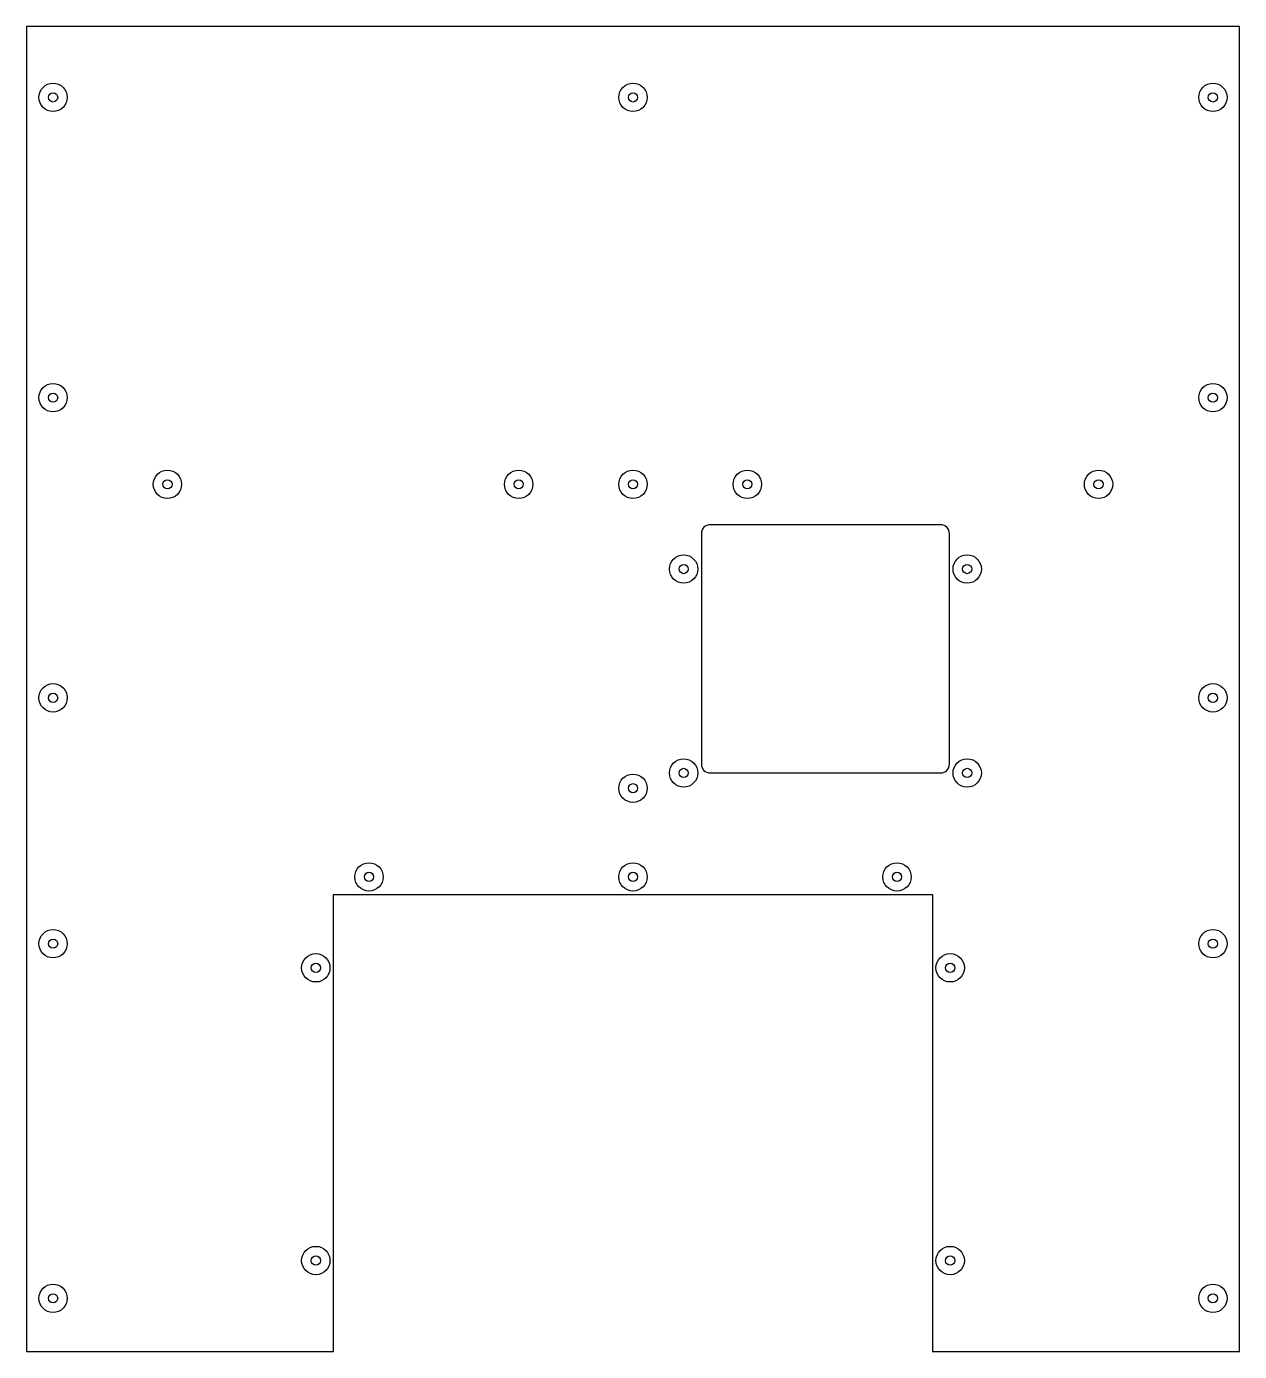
# Model space of a CAD drawing. Extents: x -3.7 to 13.4, y -8.8 to 9.9.
import ezdxf

# ---------------------------------------------------------------- set-up
doc = ezdxf.new("R2010")
doc.units = 0
doc.header["$MEASUREMENT"] = 0
doc.layers.get('0').update_dxf_attribs({"linetype": 'CONTINUOUS'})

msp = doc.modelspace()

# ---------------------------------------------------------------- linework, layer by layer
at = {"color": 7, "linetype": 'Continuous'}
for p, q in [((-3.673, 9.869), (-3.673, -8.815)), ((13.437, 9.869), (-3.673, 9.869)), ((13.437, -8.815), (13.437, 9.869)), ((9.221, 2.843), (5.971, 2.843)), ((5.846, 2.718), (5.846, -0.532)), ((9.346, -0.532), (9.346, 2.718)), ((5.971, -0.657), (9.221, -0.657)), ((0.658, -8.815), (0.658, -2.373)), ((0.658, -2.373), (9.106, -2.373)), ((9.106, -2.373), (9.106, -8.815)), ((-3.673, -8.815), (0.658, -8.815)), ((9.106, -8.815), (13.437, -8.815))]:
    msp.add_line(p, q, dxfattribs=at)
for centre in [(-3.298, 8.869), (4.882, 8.869), (13.062, 8.869), (-3.298, 4.635), (13.062, 4.635), (-1.685, 3.413), (3.269, 3.413), (4.882, 3.413), (6.495, 3.413), (11.449, 3.413), (5.596, 2.218), (9.596, 2.218), (-3.298, 0.402), (13.062, 0.402), (5.596, -0.657), (9.596, -0.657), (4.882, -0.873), (1.158, -2.123), (4.882, -2.123), (8.606, -2.123), (-3.298, -3.065), (13.062, -3.065), (0.408, -3.405), (9.356, -3.405), (0.408, -7.533), (9.356, -7.533), (-3.298, -8.065), (13.062, -8.065)]:
    msp.add_circle(centre, 0.2, dxfattribs=at)
for centre in [(-3.298, 8.869), (4.882, 8.869), (13.062, 8.869), (-3.298, 4.635), (13.062, 4.635), (-1.685, 3.413), (3.269, 3.413), (4.882, 3.413), (6.495, 3.413), (11.449, 3.413), (5.596, 2.218), (9.596, 2.218), (-3.298, 0.402), (13.062, 0.402), (5.596, -0.657), (9.596, -0.657), (4.882, -0.873), (1.158, -2.123), (4.882, -2.123), (8.606, -2.123), (-3.298, -3.065), (13.062, -3.065), (0.408, -3.405), (9.356, -3.405), (0.408, -7.533), (9.356, -7.533), (-3.298, -8.065), (13.062, -8.065)]:
    msp.add_circle(centre, 0.065)
for centre, start, end in [((5.971, 2.718), 90, 180), ((9.221, 2.718), 0, 90), ((5.971, -0.532), 180, 270), ((9.221, -0.532), 270, 0)]:
    msp.add_arc(centre, 0.125, start, end, dxfattribs=at)

doc.saveas('drawing.dxf')
